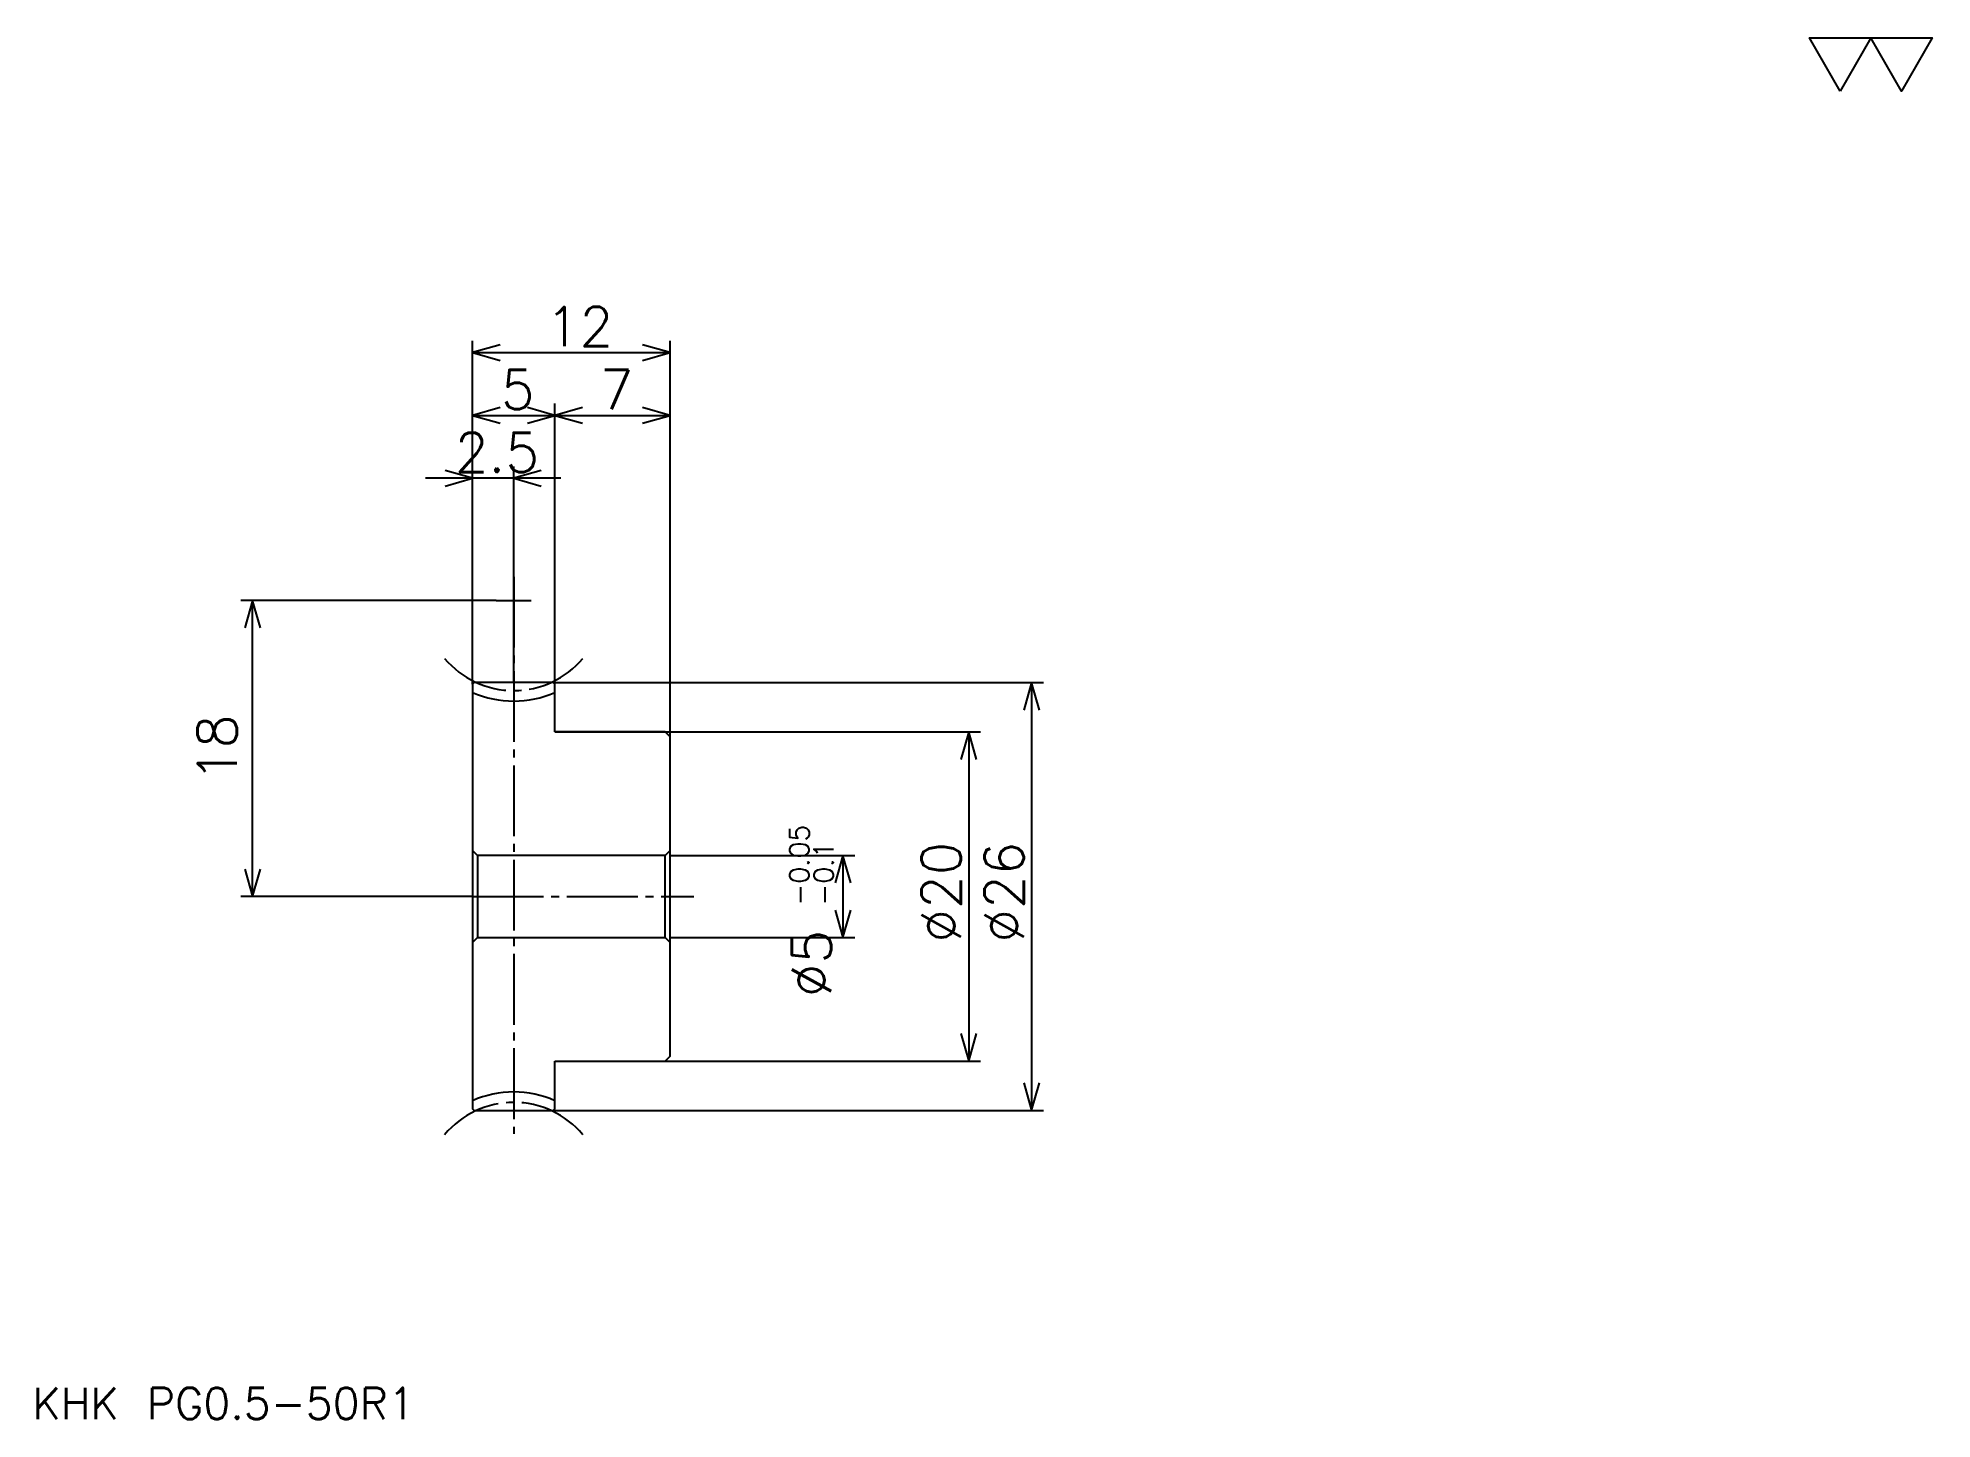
# Model space of a CAD drawing. Extents: x 5 to 120, y 5 to 89.
import ezdxf

# ---------------------------------------------------------------- set-up
doc = ezdxf.new("R2010")
doc.units = 0
doc.linetypes.add('DASHDOT', pattern=[5.731343, 4.298507, -0.477612, 0.477612, -0.477612])
doc.layers.get('0').update_dxf_attribs({"linetype": 'CONTINUOUS'})
doc.layers.add('DASHDOT', color=6, linetype='DASHDOT')
doc.styles.add('KANJI', font='TXT', dxfattribs={"bigfont": 'BIGFONT'})

msp = doc.modelspace()

# ---------------------------------------------------------------- linework, layer by layer
at = {"color": 5}
for p, q in [((31.522388, 50.014927), (31.522388, 70.791046)), ((43.522388, 50.014927), (43.522388, 70.791046)), ((31.522388, 70.074631), (43.522388, 70.074631)), ((36.522388, 50.014927), (36.522388, 66.970154)), ((31.522388, 66.253731), (36.522388, 66.253731)), ((36.522388, 66.253731), (43.522388, 66.253731)), ((36.888062, 62.432838), (28.656717, 62.432838)), ((34.022388, 50.014927), (34.022388, 63.149254)), ((32.955223, 55.014927), (17.432837, 55.014927)), ((18.149254, 37.014927), (18.149254, 55.014927)), ((31.522388, 49.914925), (31.522388, 50.014927)), ((36.42239, 50.014927), (43.522388, 50.014927)), ((36.522388, 49.914925), (36.522388, 50.014927)), ((43.522388, 50.014927), (66.208954, 50.014927)), ((43.522388, 46.714928), (43.522388, 50.014927)), ((65.492538, 50.014927), (65.492538, 24.014927)), ((36.522388, 47.014927), (43.522388, 47.014927)), ((43.522388, 47.014927), (62.388062, 47.014927)), ((61.671642, 47.014927), (61.671642, 27.014927)), ((43.522388, 39.514927), (54.746269, 39.514927)), ((54.02985, 39.514927), (54.02985, 34.514927)), ((31.522388, 37.014927), (17.432835, 37.014927)), ((43.522388, 34.514927), (54.746269, 34.514927)), ((36.522388, 27.014927), (43.522388, 27.014927)), ((43.522388, 27.014927), (62.388062, 27.014927)), ((36.42239, 24.014927), (43.522388, 24.014927)), ((43.522388, 24.014927), (66.208954, 24.014927))]:
    msp.add_line(p, q, dxfattribs=at)
at = {"color": 4}
for p, q in [((43.522388, 39.814926), (43.222389, 39.514927)), ((31.522388, 34.214928), (31.822388, 34.514927)), ((43.522388, 34.214928), (43.222389, 34.514927))]:
    msp.add_line(p, q, dxfattribs=at)
at = {"color": 7}
msp.add_lwpolyline([(114.626869, 85.970146), (112.764183, 89.198807), (120.214928, 89.198807), (118.352242, 85.970146), (116.489555, 89.198807), (114.626869, 85.970146)], dxfattribs=at)
at = {"color": 5}
for points in [[(33.194031, 70.552238), (31.522388, 70.074631), (33.194031, 69.597015)], [(41.850746, 69.597015), (43.522388, 70.074631), (41.850746, 70.552238)], [(33.194031, 66.731346), (31.522388, 66.253731), (33.194031, 65.776123)], [(34.850746, 65.776123), (36.522388, 66.253731), (34.850746, 66.731346)], [(38.194031, 66.731346), (36.522388, 66.253731), (38.194031, 65.776123)], [(41.850746, 65.776123), (43.522388, 66.253731), (41.850746, 66.731346)], [(29.850746, 61.955227), (31.522388, 62.432838), (29.850746, 62.91045)], [(35.694031, 62.91045), (34.022388, 62.432838), (35.694031, 61.955227)], [(18.626865, 53.343285), (18.149254, 55.014927), (17.671642, 53.343285)], [(65.970154, 48.343285), (65.492538, 50.014927), (65.014923, 48.343285)], [(62.149254, 45.343285), (61.671642, 47.014927), (61.194031, 45.343285)], [(54.507462, 37.843285), (54.02985, 39.514927), (53.552238, 37.843285)], [(17.671642, 38.686569), (18.149254, 37.014927), (18.626865, 38.686569)], [(53.552238, 36.186569), (54.02985, 34.514927), (54.507462, 36.186569)], [(61.194031, 28.686569), (61.671642, 27.014927), (62.149254, 28.686569)], [(65.014923, 25.686569), (65.492538, 24.014927), (65.970154, 25.686569)]]:
    msp.add_lwpolyline(points, dxfattribs=at)
at = {"color": 4}
for points in [[(34.022388, 50.014927), (31.622389, 50.014927), (31.522388, 49.914925), (31.522388, 34.214928)], [(36.522388, 47.014927), (36.522388, 49.914925), (36.42239, 50.014927), (34.022388, 50.014927)], [(36.522388, 27.014927), (43.222389, 27.014927), (43.522388, 27.314926), (43.522388, 46.714928), (43.222389, 47.014927), (36.522388, 47.014927)], [(31.522388, 39.814926), (31.822388, 39.514927), (31.822388, 34.514927), (43.222389, 34.514927), (43.222389, 39.514927), (31.822388, 39.514927)], [(31.522388, 34.214928), (31.522388, 24.114927), (31.622389, 24.014927), (34.022388, 24.014927)], [(34.022388, 24.014927), (36.42239, 24.014927), (36.522388, 24.114927), (36.522388, 27.014927)]]:
    msp.add_lwpolyline(points, dxfattribs=at)
for centre, start, end in [((34.022388, 55.014927), 245.9104933, 294.0895067), ((34.022388, 19.014927), 65.9104933, 114.0895067)]:
    msp.add_arc(centre, 6.125, start, end, dxfattribs=at)
at = {"layer": 'DASHDOT', "color": 7}
for p, q in [((34.022388, 56.447762), (34.022388, 22.582092)), ((32.955223, 55.014927), (35.089554, 55.014927)), ((31.522388, 37.014927), (44.955223, 37.014927))]:
    msp.add_line(p, q, dxfattribs=at)
for centre, start, end in [((34.022388, 55.014927), 220.00000049, 319.99999951), ((34.022388, 19.014927), 40.00000049, 139.99999951)]:
    msp.add_arc(centre, 5.485, start, end, dxfattribs=at)

# ---------------------------------------------------------------- texts
at = {"color": 7, "style": 'KANJI'}
for s, height, p in [('12', 2.38806, (35.97015, 70.456711)), ('5', 2.38806, (33.246269, 66.635818)), ('7', 2.38806, (39.246269, 66.635818)), ('2.5', 2.38806, (30.444031, 62.814926)), ('KHK PG0.5-50R1', 1.910448, (4.776119, 5.253731))]:
    msp.add_text(s, height=height, dxfattribs=at).set_placement(p)
for s, height, p in [('18', 2.38806, (17.194031, 43.985077)), ('0.05', 1.19403, (51.97612, 37.797405)), ('0.1', 1.19403, (53.456718, 37.797405)), ('%%c20', 2.38806, (61.194031, 34.208958)), ('%%c26', 2.38806, (65.014923, 34.208958)), ('-', 1.19403, (51.97612, 36.460091)), ('-', 1.19403, (53.456718, 36.460091)), ('%%c5', 2.38806, (53.313431, 30.899742))]:
    msp.add_text(s, height=height, rotation=90, dxfattribs=at).set_placement(p)

doc.saveas('drawing.dxf')
